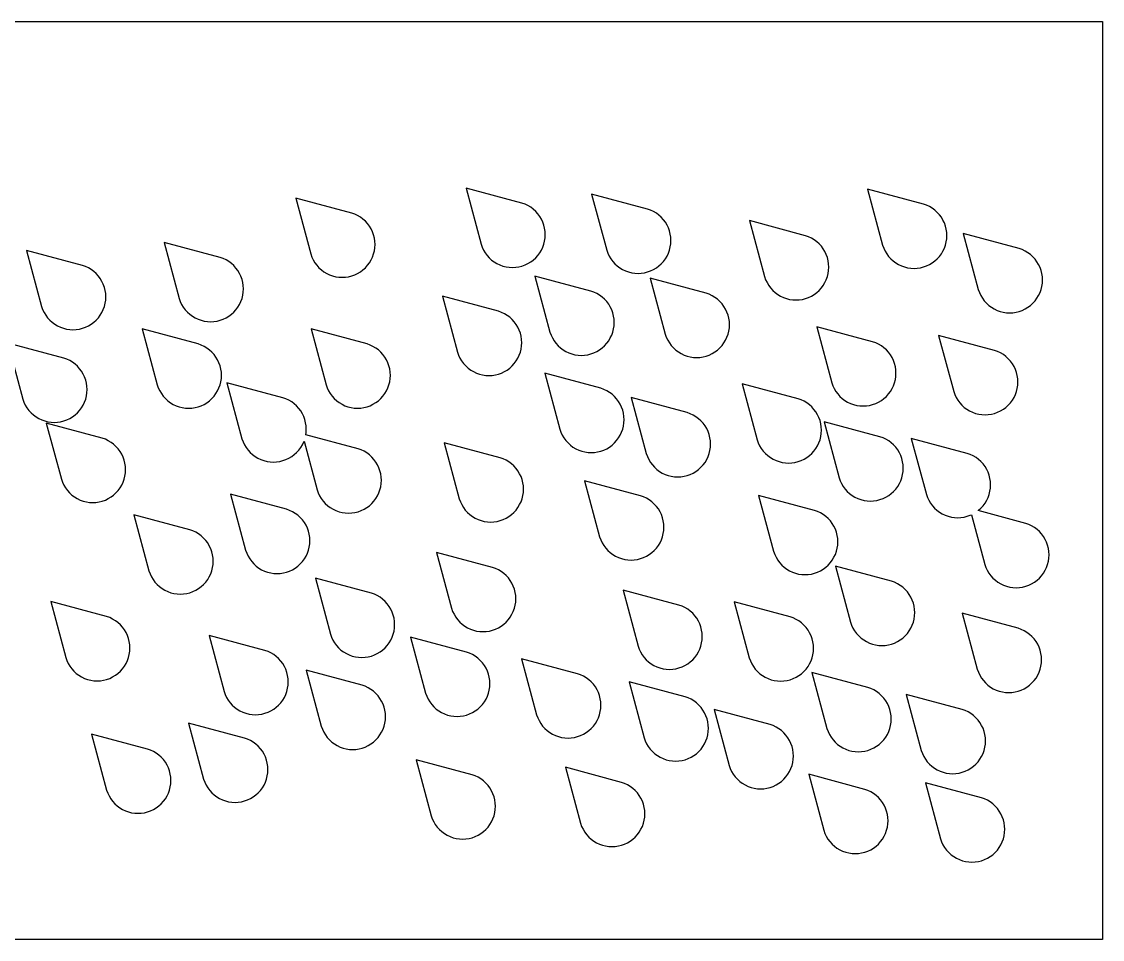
# Model space of a CAD drawing. Header units: millimetres. Extents: x 0 to 406, y 0 to 170.
# Drawn here: x 307.7 to 406.4, y 85.8 to 169.6 of the extents above; entities that cross this region are included whole.
import ezdxf

# ---------------------------------------------------------------- set-up
doc = ezdxf.new("R2010")
doc.units = ezdxf.units.MM

msp = doc.modelspace()

# ---------------------------------------------------------------- linework, layer by layer
at = {"color": 0}
for points in [[(0, 85.82), (0, 169.64), (406.4, 169.64), (406.4, 85.82), (0, 85.82)], [(352.8, 147.2), (353.091, 147.243), (353.376, 147.315), (353.654, 147.414), (353.92, 147.54), (354.172, 147.691), (354.409, 147.867), (354.627, 148.064), (354.825, 148.283), (355, 148.519), (355.151, 148.772), (355.277, 149.038), (355.376, 149.315), (355.448, 149.601), (355.491, 149.892), (355.506, 150.186), (355.491, 150.48), (355.448, 150.771), (355.376, 151.057), (355.277, 151.334), (355.151, 151.6), (355, 151.852), (354.825, 152.089), (354.627, 152.307), (354.409, 152.505), (354.172, 152.68), (353.92, 152.832), (353.654, 152.957), (353.376, 153.057), (348.263, 154.428), (349.635, 149.315), (349.734, 149.038), (349.86, 148.772), (350.011, 148.519), (350.187, 148.283), (350.384, 148.064), (350.602, 147.867), (350.839, 147.691), (351.091, 147.54), (351.358, 147.414), (351.635, 147.315), (351.92, 147.243), (352.212, 147.2), (352.506, 147.186), (352.8, 147.2)], [(389.488, 147.115), (389.779, 147.158), (390.065, 147.23), (390.342, 147.329), (390.608, 147.455), (390.86, 147.606), (391.097, 147.781), (391.315, 147.979), (391.513, 148.197), (391.688, 148.434), (391.839, 148.686), (391.965, 148.952), (392.065, 149.23), (392.136, 149.515), (392.179, 149.806), (392.194, 150.1), (392.179, 150.394), (392.136, 150.686), (392.065, 150.971), (391.965, 151.248), (391.839, 151.515), (391.688, 151.767), (391.513, 152.004), (391.315, 152.222), (391.097, 152.419), (390.86, 152.595), (390.608, 152.746), (390.342, 152.872), (390.065, 152.971), (384.951, 154.343), (386.323, 149.23), (386.422, 148.952), (386.548, 148.686), (386.699, 148.434), (386.875, 148.197), (387.072, 147.979), (387.291, 147.781), (387.527, 147.606), (387.78, 147.455), (388.046, 147.329), (388.323, 147.23), (388.608, 147.158), (388.9, 147.115), (389.194, 147.1), (389.488, 147.115)], [(337.243, 146.303), (337.534, 146.346), (337.82, 146.417), (338.097, 146.516), (338.363, 146.642), (338.616, 146.794), (338.852, 146.969), (339.07, 147.167), (339.268, 147.385), (339.443, 147.621), (339.595, 147.874), (339.721, 148.14), (339.82, 148.417), (339.891, 148.703), (339.934, 148.994), (339.949, 149.288), (339.934, 149.582), (339.891, 149.873), (339.82, 150.159), (339.721, 150.436), (339.595, 150.702), (339.443, 150.955), (339.268, 151.191), (339.07, 151.409), (338.852, 151.607), (338.616, 151.782), (338.363, 151.934), (338.097, 152.06), (337.82, 152.159), (332.706, 153.531), (334.078, 148.417), (334.177, 148.14), (334.303, 147.874), (334.454, 147.621), (334.63, 147.385), (334.828, 147.167), (335.046, 146.969), (335.282, 146.794), (335.535, 146.642), (335.801, 146.516), (336.078, 146.417), (336.364, 146.346), (336.655, 146.303), (336.949, 146.288), (337.243, 146.303)], [(364.278, 146.662), (364.57, 146.705), (364.855, 146.776), (365.132, 146.876), (365.399, 147.001), (365.651, 147.153), (365.888, 147.328), (366.106, 147.526), (366.303, 147.744), (366.479, 147.98), (366.63, 148.233), (366.756, 148.499), (366.855, 148.776), (366.927, 149.062), (366.97, 149.353), (366.984, 149.647), (366.97, 149.941), (366.927, 150.232), (366.855, 150.518), (366.756, 150.795), (366.63, 151.061), (366.479, 151.314), (366.303, 151.55), (366.106, 151.768), (365.888, 151.966), (365.651, 152.142), (365.399, 152.293), (365.132, 152.419), (364.855, 152.518), (359.742, 153.89), (361.114, 148.776), (361.213, 148.499), (361.339, 148.233), (361.49, 147.98), (361.665, 147.744), (361.863, 147.526), (362.081, 147.328), (362.318, 147.153), (362.57, 147.001), (362.836, 146.876), (363.114, 146.776), (363.399, 146.705), (363.69, 146.662), (363.984, 146.647), (364.278, 146.662)], [(378.702, 144.233), (378.993, 144.276), (379.278, 144.347), (379.556, 144.447), (379.822, 144.573), (380.074, 144.724), (380.311, 144.899), (380.529, 145.097), (380.727, 145.315), (380.902, 145.552), (381.053, 145.804), (381.179, 146.07), (381.278, 146.347), (381.35, 146.633), (381.393, 146.924), (381.408, 147.218), (381.393, 147.512), (381.35, 147.804), (381.278, 148.089), (381.179, 148.366), (381.053, 148.632), (380.902, 148.885), (380.727, 149.121), (380.529, 149.34), (380.311, 149.537), (380.074, 149.713), (379.822, 149.864), (379.556, 149.99), (379.278, 150.089), (374.165, 151.461), (375.537, 146.347), (375.636, 146.07), (375.762, 145.804), (375.913, 145.552), (376.089, 145.315), (376.286, 145.097), (376.504, 144.899), (376.741, 144.724), (376.993, 144.573), (377.26, 144.447), (377.537, 144.347), (377.822, 144.276), (378.114, 144.233), (378.408, 144.218), (378.702, 144.233)], [(398.226, 143.055), (398.517, 143.099), (398.802, 143.17), (399.08, 143.269), (399.346, 143.395), (399.598, 143.546), (399.835, 143.722), (400.053, 143.92), (400.251, 144.138), (400.426, 144.374), (400.577, 144.627), (400.703, 144.893), (400.802, 145.17), (400.874, 145.456), (400.917, 145.747), (400.932, 146.041), (400.917, 146.335), (400.874, 146.626), (400.802, 146.912), (400.703, 147.189), (400.577, 147.455), (400.426, 147.708), (400.251, 147.944), (400.053, 148.162), (399.835, 148.36), (399.598, 148.535), (399.346, 148.687), (399.08, 148.813), (398.802, 148.912), (393.689, 150.284), (395.061, 145.17), (395.16, 144.893), (395.286, 144.627), (395.437, 144.374), (395.613, 144.138), (395.81, 143.92), (396.028, 143.722), (396.265, 143.546), (396.517, 143.395), (396.784, 143.269), (397.061, 143.17), (397.346, 143.099), (397.638, 143.055), (397.932, 143.041), (398.226, 143.055)], [(325.223, 142.246), (325.515, 142.289), (325.8, 142.361), (326.077, 142.46), (326.343, 142.586), (326.596, 142.737), (326.832, 142.913), (327.051, 143.11), (327.248, 143.328), (327.424, 143.565), (327.575, 143.817), (327.701, 144.084), (327.8, 144.361), (327.872, 144.646), (327.915, 144.938), (327.929, 145.232), (327.915, 145.526), (327.872, 145.817), (327.8, 146.102), (327.701, 146.38), (327.575, 146.646), (327.424, 146.898), (327.248, 147.135), (327.051, 147.353), (326.832, 147.551), (326.596, 147.726), (326.343, 147.877), (326.077, 148.003), (325.8, 148.102), (320.687, 149.474), (322.058, 144.361), (322.158, 144.084), (322.283, 143.817), (322.435, 143.565), (322.61, 143.328), (322.808, 143.11), (323.026, 142.913), (323.263, 142.737), (323.515, 142.586), (323.781, 142.46), (324.058, 142.361), (324.344, 142.289), (324.635, 142.246), (324.929, 142.232), (325.223, 142.246)], [(312.944, 141.558), (313.229, 141.63), (313.506, 141.729), (313.772, 141.855), (314.025, 142.006), (314.261, 142.182), (314.48, 142.379), (314.677, 142.597), (314.853, 142.834), (315.004, 143.086), (315.13, 143.353), (315.229, 143.63), (315.301, 143.915), (315.344, 144.207), (315.358, 144.501), (315.344, 144.795), (315.301, 145.086), (315.229, 145.372), (315.13, 145.649), (315.004, 145.915), (314.853, 146.167), (314.677, 146.404), (314.48, 146.622), (314.261, 146.82), (314.025, 146.995), (313.772, 147.146), (313.506, 147.272), (313.229, 147.371), (308.116, 148.743), (309.487, 143.63), (309.587, 143.353), (309.713, 143.086), (309.864, 142.834), (310.039, 142.597), (310.237, 142.379), (310.455, 142.182), (310.692, 142.006), (310.944, 141.855), (311.21, 141.729), (311.487, 141.63), (311.773, 141.558), (312.064, 141.515), (312.358, 141.501), (312.652, 141.515), (312.944, 141.558)], [(359.387, 139.219), (359.672, 139.291), (359.95, 139.39), (360.216, 139.516), (360.468, 139.667), (360.705, 139.842), (360.923, 140.04), (361.121, 140.258), (361.296, 140.495), (361.447, 140.747), (361.573, 141.013), (361.672, 141.291), (361.744, 141.576), (361.787, 141.867), (361.802, 142.161), (361.787, 142.455), (361.744, 142.747), (361.672, 143.032), (361.573, 143.309), (361.447, 143.576), (361.296, 143.828), (361.121, 144.065), (360.923, 144.283), (360.705, 144.48), (360.468, 144.656), (360.216, 144.807), (359.95, 144.933), (359.672, 145.032), (354.559, 146.404), (355.931, 141.291), (356.03, 141.013), (356.156, 140.747), (356.307, 140.495), (356.482, 140.258), (356.68, 140.04), (356.898, 139.842), (357.135, 139.667), (357.387, 139.516), (357.653, 139.39), (357.931, 139.291), (358.216, 139.219), (358.507, 139.176), (358.802, 139.161), (359.096, 139.176), (359.387, 139.219)], [(369.629, 138.976), (369.92, 139.019), (370.206, 139.091), (370.483, 139.19), (370.749, 139.316), (371.001, 139.467), (371.238, 139.643), (371.456, 139.84), (371.654, 140.058), (371.829, 140.295), (371.98, 140.547), (372.106, 140.813), (372.206, 141.091), (372.277, 141.376), (372.32, 141.667), (372.335, 141.962), (372.32, 142.256), (372.277, 142.547), (372.206, 142.832), (372.106, 143.11), (371.98, 143.376), (371.829, 143.628), (371.654, 143.865), (371.456, 144.083), (371.238, 144.281), (371.001, 144.456), (370.749, 144.607), (370.483, 144.733), (370.206, 144.832), (365.092, 146.204), (366.464, 141.091), (366.563, 140.813), (366.689, 140.547), (366.84, 140.295), (367.016, 140.058), (367.213, 139.84), (367.432, 139.643), (367.668, 139.467), (367.921, 139.316), (368.187, 139.19), (368.464, 139.091), (368.749, 139.019), (369.041, 138.976), (369.335, 138.962), (369.629, 138.976)], [(350.65, 137.33), (350.942, 137.374), (351.227, 137.445), (351.504, 137.544), (351.771, 137.67), (352.023, 137.822), (352.26, 137.997), (352.478, 138.195), (352.675, 138.413), (352.851, 138.649), (353.002, 138.902), (353.128, 139.168), (353.227, 139.445), (353.299, 139.731), (353.342, 140.022), (353.356, 140.316), (353.342, 140.61), (353.299, 140.901), (353.227, 141.187), (353.128, 141.464), (353.002, 141.73), (352.851, 141.983), (352.675, 142.219), (352.478, 142.437), (352.26, 142.635), (352.023, 142.81), (351.771, 142.962), (351.504, 143.088), (351.227, 143.187), (346.114, 144.559), (347.486, 139.445), (347.585, 139.168), (347.711, 138.902), (347.862, 138.649), (348.037, 138.413), (348.235, 138.195), (348.453, 137.997), (348.69, 137.822), (348.942, 137.67), (349.208, 137.544), (349.486, 137.445), (349.771, 137.374), (350.062, 137.33), (350.356, 137.316), (350.65, 137.33)], [(323.219, 134.342), (323.51, 134.385), (323.796, 134.456), (324.073, 134.556), (324.339, 134.681), (324.592, 134.833), (324.828, 135.008), (325.046, 135.206), (325.244, 135.424), (325.42, 135.661), (325.571, 135.913), (325.697, 136.179), (325.796, 136.456), (325.868, 136.742), (325.911, 137.033), (325.925, 137.327), (325.911, 137.621), (325.868, 137.913), (325.796, 138.198), (325.697, 138.475), (325.571, 138.741), (325.42, 138.994), (325.244, 139.23), (325.046, 139.449), (324.828, 139.646), (324.592, 139.822), (324.339, 139.973), (324.073, 140.099), (323.796, 140.198), (318.683, 141.57), (320.054, 136.456), (320.154, 136.179), (320.279, 135.913), (320.431, 135.661), (320.606, 135.424), (320.804, 135.206), (321.022, 135.008), (321.258, 134.833), (321.511, 134.681), (321.777, 134.556), (322.054, 134.456), (322.34, 134.385), (322.631, 134.342), (322.925, 134.327), (323.219, 134.342)], [(338.645, 134.348), (338.936, 134.391), (339.222, 134.462), (339.499, 134.562), (339.765, 134.687), (340.018, 134.839), (340.254, 135.014), (340.472, 135.212), (340.67, 135.43), (340.846, 135.666), (340.997, 135.919), (341.123, 136.185), (341.222, 136.462), (341.293, 136.748), (341.337, 137.039), (341.351, 137.333), (341.337, 137.627), (341.293, 137.918), (341.222, 138.204), (341.123, 138.481), (340.997, 138.747), (340.846, 139), (340.67, 139.236), (340.472, 139.454), (340.254, 139.652), (340.018, 139.828), (339.765, 139.979), (339.499, 140.105), (339.222, 140.204), (334.108, 141.576), (335.48, 136.462), (335.579, 136.185), (335.705, 135.919), (335.857, 135.666), (336.032, 135.43), (336.23, 135.212), (336.448, 135.014), (336.684, 134.839), (336.937, 134.687), (337.203, 134.562), (337.48, 134.462), (337.766, 134.391), (338.057, 134.348), (338.351, 134.333), (338.645, 134.348)], [(384.836, 134.549), (385.128, 134.593), (385.413, 134.664), (385.69, 134.763), (385.956, 134.889), (386.209, 135.04), (386.445, 135.216), (386.664, 135.414), (386.861, 135.632), (387.037, 135.868), (387.188, 136.121), (387.314, 136.387), (387.413, 136.664), (387.485, 136.95), (387.528, 137.241), (387.542, 137.535), (387.528, 137.829), (387.485, 138.12), (387.413, 138.406), (387.314, 138.683), (387.188, 138.949), (387.037, 139.202), (386.861, 139.438), (386.664, 139.656), (386.445, 139.854), (386.209, 140.029), (385.956, 140.181), (385.69, 140.307), (385.413, 140.406), (380.3, 141.778), (381.671, 136.664), (381.771, 136.387), (381.896, 136.121), (382.048, 135.868), (382.223, 135.632), (382.421, 135.414), (382.639, 135.216), (382.876, 135.04), (383.128, 134.889), (383.394, 134.763), (383.671, 134.664), (383.957, 134.593), (384.248, 134.549), (384.542, 134.535), (384.836, 134.549)], [(311.232, 133.094), (311.517, 133.166), (311.795, 133.265), (312.061, 133.391), (312.313, 133.542), (312.55, 133.717), (312.768, 133.915), (312.966, 134.133), (313.141, 134.37), (313.292, 134.622), (313.418, 134.888), (313.517, 135.166), (313.589, 135.451), (313.632, 135.742), (313.646, 136.036), (313.632, 136.331), (313.589, 136.622), (313.517, 136.907), (313.418, 137.185), (313.292, 137.451), (313.141, 137.703), (312.966, 137.94), (312.768, 138.158), (312.55, 138.356), (312.313, 138.531), (312.061, 138.682), (311.795, 138.808), (311.517, 138.907), (306.404, 140.279), (307.776, 135.166), (307.875, 134.888), (308.001, 134.622), (308.152, 134.37), (308.327, 134.133), (308.525, 133.915), (308.743, 133.717), (308.98, 133.542), (309.232, 133.391), (309.498, 133.265), (309.776, 133.166), (310.061, 133.094), (310.352, 133.051), (310.646, 133.036), (310.941, 133.051), (311.232, 133.094)], [(395.979, 133.746), (396.27, 133.789), (396.556, 133.86), (396.833, 133.96), (397.099, 134.086), (397.352, 134.237), (397.588, 134.412), (397.806, 134.61), (398.004, 134.828), (398.179, 135.065), (398.331, 135.317), (398.457, 135.583), (398.556, 135.86), (398.627, 136.146), (398.671, 136.437), (398.685, 136.731), (398.671, 137.025), (398.627, 137.317), (398.556, 137.602), (398.457, 137.879), (398.331, 138.145), (398.179, 138.398), (398.004, 138.634), (397.806, 138.853), (397.588, 139.05), (397.352, 139.226), (397.099, 139.377), (396.833, 139.503), (396.556, 139.602), (391.442, 140.974), (392.814, 135.86), (392.913, 135.583), (393.039, 135.317), (393.191, 135.065), (393.366, 134.828), (393.564, 134.61), (393.782, 134.412), (394.018, 134.237), (394.271, 134.086), (394.537, 133.96), (394.814, 133.86), (395.1, 133.789), (395.391, 133.746), (395.685, 133.731), (395.979, 133.746)], [(359.998, 130.296), (360.289, 130.339), (360.575, 130.411), (360.852, 130.51), (361.118, 130.636), (361.371, 130.787), (361.607, 130.963), (361.825, 131.16), (362.023, 131.379), (362.199, 131.615), (362.35, 131.868), (362.476, 132.134), (362.575, 132.411), (362.647, 132.697), (362.69, 132.988), (362.704, 133.282), (362.69, 133.576), (362.647, 133.867), (362.575, 134.153), (362.476, 134.43), (362.35, 134.696), (362.199, 134.949), (362.023, 135.185), (361.825, 135.403), (361.607, 135.601), (361.371, 135.776), (361.118, 135.928), (360.852, 136.053), (360.575, 136.153), (355.462, 137.524), (356.833, 132.411), (356.933, 132.134), (357.058, 131.868), (357.21, 131.615), (357.385, 131.379), (357.583, 131.16), (357.801, 130.963), (358.037, 130.787), (358.29, 130.636), (358.556, 130.51), (358.833, 130.411), (359.119, 130.339), (359.41, 130.296), (359.704, 130.282), (359.998, 130.296)], [(337.826, 124.763), (338.117, 124.806), (338.402, 124.877), (338.68, 124.976), (338.946, 125.102), (339.198, 125.254), (339.435, 125.429), (339.653, 125.627), (339.851, 125.845), (340.026, 126.081), (340.177, 126.334), (340.303, 126.6), (340.402, 126.877), (340.474, 127.163), (340.517, 127.454), (340.532, 127.748), (340.517, 128.042), (340.474, 128.333), (340.402, 128.619), (340.303, 128.896), (340.177, 129.162), (340.026, 129.415), (339.851, 129.651), (339.653, 129.869), (339.435, 130.067), (339.198, 130.242), (338.946, 130.394), (338.68, 130.52), (338.402, 130.619), (333.622, 131.901), (333.655, 132.121), (333.669, 132.415), (333.655, 132.709), (333.612, 133), (333.54, 133.286), (333.441, 133.563), (333.315, 133.829), (333.164, 134.081), (332.988, 134.318), (332.79, 134.536), (332.572, 134.734), (332.336, 134.909), (332.083, 135.061), (331.817, 135.186), (331.54, 135.286), (326.427, 136.657), (327.798, 131.544), (327.898, 131.267), (328.023, 131.001), (328.175, 130.748), (328.35, 130.512), (328.548, 130.293), (328.766, 130.096), (329.002, 129.92), (329.255, 129.769), (329.521, 129.643), (329.798, 129.544), (330.084, 129.472), (330.375, 129.429), (330.669, 129.415), (330.963, 129.429), (331.254, 129.472), (331.54, 129.544), (331.817, 129.643), (332.083, 129.769), (332.336, 129.92), (332.572, 130.096), (332.79, 130.293), (332.988, 130.512), (333.164, 130.748), (333.315, 131.001), (333.441, 131.267), (333.465, 131.334), (334.661, 126.877), (334.76, 126.6), (334.886, 126.334), (335.037, 126.081), (335.213, 125.845), (335.41, 125.627), (335.628, 125.429), (335.865, 125.254), (336.117, 125.102), (336.384, 124.976), (336.661, 124.877), (336.946, 124.806), (337.238, 124.763), (337.532, 124.748), (337.826, 124.763)], [(378.027, 129.339), (378.318, 129.382), (378.604, 129.454), (378.881, 129.553), (379.147, 129.679), (379.4, 129.83), (379.636, 130.006), (379.854, 130.203), (380.052, 130.422), (380.227, 130.658), (380.379, 130.911), (380.505, 131.177), (380.604, 131.454), (380.675, 131.74), (380.719, 132.031), (380.733, 132.325), (380.719, 132.619), (380.675, 132.91), (380.604, 133.196), (380.505, 133.473), (380.379, 133.739), (380.227, 133.992), (380.052, 134.228), (379.854, 134.446), (379.636, 134.644), (379.4, 134.819), (379.147, 134.971), (378.881, 135.096), (378.604, 135.196), (373.49, 136.567), (374.862, 131.454), (374.961, 131.177), (375.087, 130.911), (375.239, 130.658), (375.414, 130.422), (375.612, 130.203), (375.83, 130.006), (376.066, 129.83), (376.319, 129.679), (376.585, 129.553), (376.862, 129.454), (377.148, 129.382), (377.439, 129.339), (377.733, 129.325), (378.027, 129.339)], [(367.898, 128.069), (368.189, 128.113), (368.474, 128.184), (368.752, 128.283), (369.018, 128.409), (369.27, 128.561), (369.507, 128.736), (369.725, 128.934), (369.923, 129.152), (370.098, 129.388), (370.249, 129.641), (370.375, 129.907), (370.474, 130.184), (370.546, 130.47), (370.589, 130.761), (370.604, 131.055), (370.589, 131.349), (370.546, 131.64), (370.474, 131.926), (370.375, 132.203), (370.249, 132.469), (370.098, 132.722), (369.923, 132.958), (369.725, 133.176), (369.507, 133.374), (369.27, 133.549), (369.018, 133.701), (368.752, 133.827), (368.474, 133.926), (363.361, 135.298), (364.733, 130.184), (364.832, 129.907), (364.958, 129.641), (365.109, 129.388), (365.285, 129.152), (365.482, 128.934), (365.7, 128.736), (365.937, 128.561), (366.189, 128.409), (366.456, 128.283), (366.733, 128.184), (367.018, 128.113), (367.31, 128.069), (367.604, 128.055), (367.898, 128.069)], [(314.459, 125.735), (314.75, 125.778), (315.036, 125.85), (315.313, 125.949), (315.579, 126.075), (315.832, 126.226), (316.068, 126.401), (316.286, 126.599), (316.484, 126.817), (316.659, 127.054), (316.811, 127.306), (316.937, 127.572), (317.036, 127.85), (317.107, 128.135), (317.151, 128.426), (317.165, 128.721), (317.151, 129.015), (317.107, 129.306), (317.036, 129.591), (316.937, 129.869), (316.811, 130.135), (316.659, 130.387), (316.484, 130.624), (316.286, 130.842), (316.068, 131.04), (315.832, 131.215), (315.579, 131.366), (315.313, 131.492), (315.036, 131.591), (309.922, 132.963), (311.294, 127.85), (311.393, 127.572), (311.519, 127.306), (311.671, 127.054), (311.846, 126.817), (312.044, 126.599), (312.262, 126.401), (312.498, 126.226), (312.751, 126.075), (313.017, 125.949), (313.294, 125.85), (313.58, 125.778), (313.871, 125.735), (314.165, 125.721), (314.459, 125.735)], [(385.504, 125.871), (385.796, 125.914), (386.081, 125.986), (386.358, 126.085), (386.624, 126.211), (386.877, 126.362), (387.113, 126.537), (387.332, 126.735), (387.529, 126.953), (387.705, 127.19), (387.856, 127.442), (387.982, 127.708), (388.081, 127.986), (388.153, 128.271), (388.196, 128.562), (388.21, 128.856), (388.196, 129.151), (388.153, 129.442), (388.081, 129.727), (387.982, 130.005), (387.856, 130.271), (387.705, 130.523), (387.529, 130.76), (387.332, 130.978), (387.113, 131.176), (386.877, 131.351), (386.624, 131.502), (386.358, 131.628), (386.081, 131.727), (380.968, 133.099), (382.339, 127.986), (382.439, 127.708), (382.564, 127.442), (382.716, 127.19), (382.891, 126.953), (383.089, 126.735), (383.307, 126.537), (383.544, 126.362), (383.796, 126.211), (384.062, 126.085), (384.339, 125.986), (384.625, 125.914), (384.916, 125.871), (385.21, 125.856), (385.504, 125.871)], [(399.11, 117.998), (399.395, 118.07), (399.673, 118.169), (399.939, 118.295), (400.191, 118.446), (400.428, 118.622), (400.646, 118.819), (400.844, 119.038), (401.019, 119.274), (401.17, 119.527), (401.296, 119.793), (401.395, 120.07), (401.467, 120.356), (401.51, 120.647), (401.525, 120.941), (401.51, 121.235), (401.467, 121.526), (401.395, 121.812), (401.296, 122.089), (401.17, 122.355), (401.019, 122.608), (400.844, 122.844), (400.646, 123.062), (400.428, 123.26), (400.191, 123.435), (399.939, 123.587), (399.673, 123.712), (399.395, 123.812), (395.043, 124.979), (395.091, 125.015), (395.31, 125.212), (395.507, 125.431), (395.683, 125.667), (395.834, 125.92), (395.96, 126.186), (396.059, 126.463), (396.131, 126.748), (396.174, 127.04), (396.188, 127.334), (396.174, 127.628), (396.131, 127.919), (396.059, 128.205), (395.96, 128.482), (395.834, 128.748), (395.683, 129), (395.507, 129.237), (395.31, 129.455), (395.091, 129.653), (394.855, 129.828), (394.602, 129.979), (394.336, 130.105), (394.059, 130.205), (388.946, 131.576), (390.317, 126.463), (390.417, 126.186), (390.542, 125.92), (390.694, 125.667), (390.869, 125.431), (391.067, 125.212), (391.285, 125.015), (391.521, 124.839), (391.774, 124.688), (392.04, 124.562), (392.317, 124.463), (392.603, 124.391), (392.894, 124.348), (393.188, 124.334), (393.482, 124.348), (393.773, 124.391), (394.059, 124.463), (394.336, 124.562), (394.436, 124.609), (395.654, 120.07), (395.753, 119.793), (395.879, 119.527), (396.03, 119.274), (396.205, 119.038), (396.403, 118.819), (396.621, 118.622), (396.858, 118.446), (397.11, 118.295), (397.376, 118.169), (397.654, 118.07), (397.939, 117.998), (398.23, 117.955), (398.525, 117.941), (398.819, 117.955), (399.11, 117.998)], [(350.81, 123.952), (351.101, 123.995), (351.387, 124.067), (351.664, 124.166), (351.93, 124.292), (352.183, 124.443), (352.419, 124.619), (352.637, 124.816), (352.835, 125.034), (353.011, 125.271), (353.162, 125.523), (353.288, 125.79), (353.387, 126.067), (353.458, 126.352), (353.502, 126.644), (353.516, 126.938), (353.502, 127.232), (353.458, 127.523), (353.387, 127.809), (353.288, 128.086), (353.162, 128.352), (353.011, 128.604), (352.835, 128.841), (352.637, 129.059), (352.419, 129.257), (352.183, 129.432), (351.93, 129.583), (351.664, 129.709), (351.387, 129.808), (346.273, 131.18), (347.645, 126.067), (347.745, 125.79), (347.87, 125.523), (348.022, 125.271), (348.197, 125.034), (348.395, 124.816), (348.613, 124.619), (348.849, 124.443), (349.102, 124.292), (349.368, 124.166), (349.645, 124.067), (349.931, 123.995), (350.222, 123.952), (350.516, 123.938), (350.81, 123.952)], [(363.929, 120.519), (364.214, 120.591), (364.492, 120.69), (364.758, 120.816), (365.01, 120.967), (365.247, 121.143), (365.465, 121.34), (365.663, 121.559), (365.838, 121.795), (365.989, 122.048), (366.115, 122.314), (366.214, 122.591), (366.286, 122.876), (366.329, 123.168), (366.343, 123.462), (366.329, 123.756), (366.286, 124.047), (366.214, 124.333), (366.115, 124.61), (365.989, 124.876), (365.838, 125.128), (365.663, 125.365), (365.465, 125.583), (365.247, 125.781), (365.01, 125.956), (364.758, 126.107), (364.492, 126.233), (364.214, 126.333), (359.101, 127.704), (360.473, 122.591), (360.572, 122.314), (360.698, 122.048), (360.849, 121.795), (361.024, 121.559), (361.222, 121.34), (361.44, 121.143), (361.677, 120.967), (361.929, 120.816), (362.195, 120.69), (362.473, 120.591), (362.758, 120.519), (363.049, 120.476), (363.343, 120.462), (363.638, 120.476), (363.929, 120.519)], [(331.297, 119.245), (331.589, 119.288), (331.874, 119.36), (332.151, 119.459), (332.418, 119.585), (332.67, 119.736), (332.907, 119.912), (333.125, 120.11), (333.322, 120.328), (333.498, 120.564), (333.649, 120.817), (333.775, 121.083), (333.874, 121.36), (333.946, 121.646), (333.989, 121.937), (334.003, 122.231), (333.989, 122.525), (333.946, 122.816), (333.874, 123.102), (333.775, 123.379), (333.649, 123.645), (333.498, 123.898), (333.322, 124.134), (333.125, 124.352), (332.907, 124.55), (332.67, 124.725), (332.418, 124.877), (332.151, 125.002), (331.874, 125.102), (326.761, 126.473), (328.133, 121.36), (328.232, 121.083), (328.358, 120.817), (328.509, 120.564), (328.684, 120.328), (328.882, 120.11), (329.1, 119.912), (329.337, 119.736), (329.589, 119.585), (329.855, 119.459), (330.132, 119.36), (330.418, 119.288), (330.709, 119.245), (331.003, 119.231), (331.297, 119.245)], [(379.528, 119.147), (379.819, 119.19), (380.105, 119.261), (380.382, 119.361), (380.648, 119.486), (380.901, 119.638), (381.137, 119.813), (381.355, 120.011), (381.553, 120.229), (381.728, 120.465), (381.88, 120.718), (382.006, 120.984), (382.105, 121.261), (382.176, 121.547), (382.219, 121.838), (382.234, 122.132), (382.219, 122.426), (382.176, 122.717), (382.105, 123.003), (382.006, 123.28), (381.88, 123.546), (381.728, 123.799), (381.553, 124.035), (381.355, 124.254), (381.137, 124.451), (380.901, 124.627), (380.648, 124.778), (380.382, 124.904), (380.105, 125.003), (374.991, 126.375), (376.363, 121.261), (376.462, 120.984), (376.588, 120.718), (376.739, 120.465), (376.915, 120.229), (377.113, 120.011), (377.331, 119.813), (377.567, 119.638), (377.82, 119.486), (378.086, 119.361), (378.363, 119.261), (378.649, 119.19), (378.94, 119.147), (379.234, 119.132), (379.528, 119.147)], [(322.462, 117.37), (322.753, 117.413), (323.038, 117.484), (323.316, 117.584), (323.582, 117.71), (323.834, 117.861), (324.071, 118.036), (324.289, 118.234), (324.487, 118.452), (324.662, 118.689), (324.813, 118.941), (324.939, 119.207), (325.038, 119.484), (325.11, 119.77), (325.153, 120.061), (325.168, 120.355), (325.153, 120.649), (325.11, 120.941), (325.038, 121.226), (324.939, 121.503), (324.813, 121.769), (324.662, 122.022), (324.487, 122.258), (324.289, 122.477), (324.071, 122.674), (323.834, 122.85), (323.582, 123.001), (323.316, 123.127), (323.038, 123.226), (317.925, 124.598), (319.297, 119.484), (319.396, 119.207), (319.522, 118.941), (319.673, 118.689), (319.849, 118.452), (320.046, 118.234), (320.264, 118.036), (320.501, 117.861), (320.753, 117.71), (321.02, 117.584), (321.297, 117.484), (321.582, 117.413), (321.874, 117.37), (322.168, 117.355), (322.462, 117.37)], [(350.109, 113.941), (350.4, 113.984), (350.686, 114.056), (350.963, 114.155), (351.229, 114.281), (351.481, 114.432), (351.718, 114.608), (351.936, 114.805), (352.134, 115.023), (352.309, 115.26), (352.46, 115.512), (352.586, 115.779), (352.686, 116.056), (352.757, 116.341), (352.8, 116.633), (352.815, 116.927), (352.8, 117.221), (352.757, 117.512), (352.686, 117.797), (352.586, 118.075), (352.46, 118.341), (352.309, 118.593), (352.134, 118.83), (351.936, 119.048), (351.718, 119.246), (351.481, 119.421), (351.229, 119.572), (350.963, 119.698), (350.686, 119.797), (345.572, 121.169), (346.944, 116.056), (347.043, 115.779), (347.169, 115.512), (347.32, 115.26), (347.496, 115.023), (347.693, 114.805), (347.912, 114.608), (348.148, 114.432), (348.401, 114.281), (348.667, 114.155), (348.944, 114.056), (349.229, 113.984), (349.521, 113.941), (349.815, 113.927), (350.109, 113.941)], [(386.556, 112.674), (386.847, 112.718), (387.133, 112.789), (387.41, 112.888), (387.676, 113.014), (387.929, 113.165), (388.165, 113.341), (388.383, 113.539), (388.581, 113.757), (388.757, 113.993), (388.908, 114.246), (389.034, 114.512), (389.133, 114.789), (389.205, 115.075), (389.248, 115.366), (389.262, 115.66), (389.248, 115.954), (389.205, 116.245), (389.133, 116.531), (389.034, 116.808), (388.908, 117.074), (388.757, 117.327), (388.581, 117.563), (388.383, 117.781), (388.165, 117.979), (387.929, 118.154), (387.676, 118.306), (387.41, 118.432), (387.133, 118.531), (382.02, 119.903), (383.391, 114.789), (383.491, 114.512), (383.616, 114.246), (383.768, 113.993), (383.943, 113.757), (384.141, 113.539), (384.359, 113.341), (384.595, 113.165), (384.848, 113.014), (385.114, 112.888), (385.391, 112.789), (385.677, 112.718), (385.968, 112.674), (386.262, 112.66), (386.556, 112.674)], [(339.33, 111.626), (339.615, 111.698), (339.893, 111.797), (340.159, 111.923), (340.411, 112.074), (340.648, 112.249), (340.866, 112.447), (341.064, 112.665), (341.239, 112.902), (341.39, 113.154), (341.516, 113.42), (341.615, 113.698), (341.687, 113.983), (341.73, 114.274), (341.745, 114.568), (341.73, 114.863), (341.687, 115.154), (341.615, 115.439), (341.516, 115.717), (341.39, 115.983), (341.239, 116.235), (341.064, 116.472), (340.866, 116.69), (340.648, 116.887), (340.411, 117.063), (340.159, 117.214), (339.893, 117.34), (339.615, 117.439), (334.502, 118.811), (335.874, 113.698), (335.973, 113.42), (336.099, 113.154), (336.25, 112.902), (336.426, 112.665), (336.623, 112.447), (336.841, 112.249), (337.078, 112.074), (337.33, 111.923), (337.597, 111.797), (337.874, 111.698), (338.159, 111.626), (338.451, 111.583), (338.745, 111.568), (339.039, 111.583), (339.33, 111.626)], [(367.143, 110.496), (367.434, 110.539), (367.72, 110.61), (367.997, 110.71), (368.263, 110.835), (368.516, 110.987), (368.752, 111.162), (368.97, 111.36), (369.168, 111.578), (369.344, 111.814), (369.495, 112.067), (369.621, 112.333), (369.72, 112.61), (369.791, 112.896), (369.835, 113.187), (369.849, 113.481), (369.835, 113.775), (369.791, 114.066), (369.72, 114.352), (369.621, 114.629), (369.495, 114.895), (369.344, 115.148), (369.168, 115.384), (368.97, 115.602), (368.752, 115.8), (368.516, 115.976), (368.263, 116.127), (367.997, 116.253), (367.72, 116.352), (362.606, 117.724), (363.978, 112.61), (364.077, 112.333), (364.203, 112.067), (364.355, 111.814), (364.53, 111.578), (364.728, 111.36), (364.946, 111.162), (365.182, 110.987), (365.435, 110.835), (365.701, 110.71), (365.978, 110.61), (366.264, 110.539), (366.555, 110.496), (366.849, 110.481), (367.143, 110.496)], [(314.857, 109.447), (315.148, 109.49), (315.433, 109.562), (315.711, 109.661), (315.977, 109.787), (316.229, 109.938), (316.466, 110.113), (316.684, 110.311), (316.882, 110.529), (317.057, 110.766), (317.208, 111.018), (317.334, 111.284), (317.433, 111.562), (317.505, 111.847), (317.548, 112.138), (317.563, 112.432), (317.548, 112.726), (317.505, 113.018), (317.433, 113.303), (317.334, 113.58), (317.208, 113.847), (317.057, 114.099), (316.882, 114.336), (316.684, 114.554), (316.466, 114.751), (316.229, 114.927), (315.977, 115.078), (315.711, 115.204), (315.433, 115.303), (310.32, 116.675), (311.692, 111.562), (311.791, 111.284), (311.917, 111.018), (312.068, 110.766), (312.244, 110.529), (312.441, 110.311), (312.659, 110.113), (312.896, 109.938), (313.148, 109.787), (313.415, 109.661), (313.692, 109.562), (313.977, 109.49), (314.269, 109.447), (314.563, 109.432), (314.857, 109.447)], [(377.306, 109.419), (377.598, 109.462), (377.883, 109.534), (378.16, 109.633), (378.427, 109.759), (378.679, 109.91), (378.916, 110.086), (379.134, 110.283), (379.331, 110.501), (379.507, 110.738), (379.658, 110.99), (379.784, 111.257), (379.883, 111.534), (379.955, 111.819), (379.998, 112.111), (380.012, 112.405), (379.998, 112.699), (379.955, 112.99), (379.883, 113.275), (379.784, 113.553), (379.658, 113.819), (379.507, 114.071), (379.331, 114.308), (379.134, 114.526), (378.916, 114.724), (378.679, 114.899), (378.427, 115.05), (378.16, 115.176), (377.883, 115.275), (372.77, 116.647), (374.142, 111.534), (374.241, 111.257), (374.367, 110.99), (374.518, 110.738), (374.693, 110.501), (374.891, 110.283), (375.109, 110.086), (375.346, 109.91), (375.598, 109.759), (375.864, 109.633), (376.142, 109.534), (376.427, 109.462), (376.718, 109.419), (377.012, 109.405), (377.306, 109.419)], [(398.139, 108.373), (398.431, 108.416), (398.716, 108.488), (398.993, 108.587), (399.26, 108.713), (399.512, 108.864), (399.749, 109.04), (399.967, 109.237), (400.164, 109.456), (400.34, 109.692), (400.491, 109.945), (400.617, 110.211), (400.716, 110.488), (400.788, 110.774), (400.831, 111.065), (400.845, 111.359), (400.831, 111.653), (400.788, 111.944), (400.716, 112.23), (400.617, 112.507), (400.491, 112.773), (400.34, 113.025), (400.164, 113.262), (399.967, 113.48), (399.749, 113.678), (399.512, 113.853), (399.26, 114.005), (398.993, 114.13), (398.716, 114.23), (393.603, 115.601), (394.975, 110.488), (395.074, 110.211), (395.2, 109.945), (395.351, 109.692), (395.526, 109.456), (395.724, 109.237), (395.942, 109.04), (396.179, 108.864), (396.431, 108.713), (396.697, 108.587), (396.975, 108.488), (397.26, 108.416), (397.551, 108.373), (397.845, 108.359), (398.139, 108.373)], [(329.32, 106.351), (329.612, 106.395), (329.897, 106.466), (330.174, 106.565), (330.441, 106.691), (330.693, 106.843), (330.93, 107.018), (331.148, 107.216), (331.345, 107.434), (331.521, 107.67), (331.672, 107.923), (331.798, 108.189), (331.897, 108.466), (331.969, 108.752), (332.012, 109.043), (332.026, 109.337), (332.012, 109.631), (331.969, 109.922), (331.897, 110.208), (331.798, 110.485), (331.672, 110.751), (331.521, 111.004), (331.345, 111.24), (331.148, 111.458), (330.93, 111.656), (330.693, 111.831), (330.441, 111.983), (330.174, 112.109), (329.897, 112.208), (324.784, 113.58), (326.156, 108.466), (326.255, 108.189), (326.381, 107.923), (326.532, 107.67), (326.707, 107.434), (326.905, 107.216), (327.123, 107.018), (327.36, 106.843), (327.612, 106.691), (327.878, 106.565), (328.156, 106.466), (328.441, 106.395), (328.732, 106.351), (329.026, 106.337), (329.32, 106.351)], [(347.741, 106.193), (348.033, 106.237), (348.318, 106.308), (348.595, 106.407), (348.862, 106.533), (349.114, 106.685), (349.351, 106.86), (349.569, 107.058), (349.766, 107.276), (349.942, 107.512), (350.093, 107.765), (350.219, 108.031), (350.318, 108.308), (350.39, 108.594), (350.433, 108.885), (350.447, 109.179), (350.433, 109.473), (350.39, 109.764), (350.318, 110.05), (350.219, 110.327), (350.093, 110.593), (349.942, 110.846), (349.766, 111.082), (349.569, 111.3), (349.351, 111.498), (349.114, 111.673), (348.862, 111.825), (348.595, 111.951), (348.318, 112.05), (343.205, 113.422), (344.577, 108.308), (344.676, 108.031), (344.802, 107.765), (344.953, 107.512), (345.128, 107.276), (345.326, 107.058), (345.544, 106.86), (345.781, 106.685), (346.033, 106.533), (346.299, 106.407), (346.576, 106.308), (346.862, 106.237), (347.153, 106.193), (347.447, 106.179), (347.741, 106.193)], [(357.878, 104.225), (358.169, 104.269), (358.455, 104.34), (358.732, 104.439), (358.998, 104.565), (359.251, 104.717), (359.487, 104.892), (359.705, 105.09), (359.903, 105.308), (360.078, 105.544), (360.23, 105.797), (360.356, 106.063), (360.455, 106.34), (360.526, 106.626), (360.569, 106.917), (360.584, 107.211), (360.569, 107.505), (360.526, 107.796), (360.455, 108.082), (360.356, 108.359), (360.23, 108.625), (360.078, 108.878), (359.903, 109.114), (359.705, 109.332), (359.487, 109.53), (359.251, 109.705), (358.998, 109.857), (358.732, 109.983), (358.455, 110.082), (353.341, 111.454), (354.713, 106.34), (354.812, 106.063), (354.938, 105.797), (355.09, 105.544), (355.265, 105.308), (355.463, 105.09), (355.681, 104.892), (355.917, 104.717), (356.17, 104.565), (356.436, 104.439), (356.713, 104.34), (356.999, 104.269), (357.29, 104.225), (357.584, 104.211), (357.878, 104.225)], [(338.494, 103.219), (338.78, 103.29), (339.057, 103.389), (339.323, 103.515), (339.576, 103.667), (339.812, 103.842), (340.031, 104.04), (340.228, 104.258), (340.404, 104.494), (340.555, 104.747), (340.681, 105.013), (340.78, 105.29), (340.852, 105.576), (340.895, 105.867), (340.909, 106.161), (340.895, 106.455), (340.852, 106.746), (340.78, 107.032), (340.681, 107.309), (340.555, 107.575), (340.404, 107.828), (340.228, 108.064), (340.031, 108.282), (339.812, 108.48), (339.576, 108.656), (339.323, 108.807), (339.057, 108.933), (338.78, 109.032), (333.667, 110.404), (335.038, 105.29), (335.138, 105.013), (335.263, 104.747), (335.415, 104.494), (335.59, 104.258), (335.788, 104.04), (336.006, 103.842), (336.242, 103.667), (336.495, 103.515), (336.761, 103.389), (337.038, 103.29), (337.324, 103.219), (337.615, 103.176), (337.909, 103.161), (338.203, 103.176), (338.494, 103.219)], [(384.403, 102.965), (384.694, 103.009), (384.98, 103.08), (385.257, 103.179), (385.523, 103.305), (385.775, 103.457), (386.012, 103.632), (386.23, 103.83), (386.428, 104.048), (386.603, 104.284), (386.754, 104.537), (386.88, 104.803), (386.979, 105.08), (387.051, 105.366), (387.094, 105.657), (387.109, 105.951), (387.094, 106.245), (387.051, 106.536), (386.979, 106.822), (386.88, 107.099), (386.754, 107.365), (386.603, 107.618), (386.428, 107.854), (386.23, 108.072), (386.012, 108.27), (385.775, 108.445), (385.523, 108.597), (385.257, 108.723), (384.98, 108.822), (379.866, 110.194), (381.238, 105.08), (381.337, 104.803), (381.463, 104.537), (381.614, 104.284), (381.79, 104.048), (381.987, 103.83), (382.205, 103.632), (382.442, 103.457), (382.694, 103.305), (382.961, 103.179), (383.238, 103.08), (383.523, 103.009), (383.815, 102.965), (384.109, 102.951), (384.403, 102.965)], [(367.706, 102.114), (367.998, 102.157), (368.283, 102.229), (368.56, 102.328), (368.827, 102.454), (369.079, 102.605), (369.316, 102.78), (369.534, 102.978), (369.731, 103.196), (369.907, 103.433), (370.058, 103.685), (370.184, 103.951), (370.283, 104.229), (370.355, 104.514), (370.398, 104.805), (370.412, 105.099), (370.398, 105.393), (370.355, 105.685), (370.283, 105.97), (370.184, 106.247), (370.058, 106.514), (369.907, 106.766), (369.731, 107.003), (369.534, 107.221), (369.316, 107.418), (369.079, 107.594), (368.827, 107.745), (368.56, 107.871), (368.283, 107.97), (363.17, 109.342), (364.542, 104.229), (364.641, 103.951), (364.767, 103.685), (364.918, 103.433), (365.093, 103.196), (365.291, 102.978), (365.509, 102.78), (365.746, 102.605), (365.998, 102.454), (366.264, 102.328), (366.542, 102.229), (366.827, 102.157), (367.118, 102.114), (367.412, 102.099), (367.706, 102.114)], [(393.019, 100.962), (393.31, 101.006), (393.596, 101.077), (393.873, 101.176), (394.139, 101.302), (394.392, 101.454), (394.628, 101.629), (394.846, 101.827), (395.044, 102.045), (395.219, 102.281), (395.371, 102.534), (395.497, 102.8), (395.596, 103.077), (395.667, 103.363), (395.711, 103.654), (395.725, 103.948), (395.711, 104.242), (395.667, 104.533), (395.596, 104.819), (395.497, 105.096), (395.371, 105.362), (395.219, 105.615), (395.044, 105.851), (394.846, 106.069), (394.628, 106.267), (394.392, 106.442), (394.139, 106.594), (393.873, 106.72), (393.596, 106.819), (388.482, 108.191), (389.854, 103.077), (389.953, 102.8), (390.079, 102.534), (390.231, 102.281), (390.406, 102.045), (390.604, 101.827), (390.822, 101.629), (391.058, 101.454), (391.311, 101.302), (391.577, 101.176), (391.854, 101.077), (392.14, 101.006), (392.431, 100.962), (392.725, 100.948), (393.019, 100.962)], [(375.468, 99.581), (375.759, 99.625), (376.045, 99.696), (376.322, 99.795), (376.588, 99.921), (376.841, 100.073), (377.077, 100.248), (377.295, 100.446), (377.493, 100.664), (377.669, 100.9), (377.82, 101.153), (377.946, 101.419), (378.045, 101.696), (378.116, 101.982), (378.16, 102.273), (378.174, 102.567), (378.16, 102.861), (378.116, 103.152), (378.045, 103.438), (377.946, 103.715), (377.82, 103.981), (377.669, 104.234), (377.493, 104.47), (377.295, 104.688), (377.077, 104.886), (376.841, 105.061), (376.588, 105.213), (376.322, 105.339), (376.045, 105.438), (370.931, 106.81), (372.303, 101.696), (372.402, 101.419), (372.528, 101.153), (372.68, 100.9), (372.855, 100.664), (373.053, 100.446), (373.271, 100.248), (373.507, 100.073), (373.76, 99.921), (374.026, 99.795), (374.303, 99.696), (374.589, 99.625), (374.88, 99.581), (375.174, 99.567), (375.468, 99.581)], [(327.458, 98.345), (327.75, 98.388), (328.035, 98.459), (328.312, 98.559), (328.578, 98.685), (328.831, 98.836), (329.067, 99.011), (329.286, 99.209), (329.483, 99.427), (329.659, 99.664), (329.81, 99.916), (329.936, 100.182), (330.035, 100.459), (330.107, 100.745), (330.15, 101.036), (330.164, 101.33), (330.15, 101.624), (330.107, 101.916), (330.035, 102.201), (329.936, 102.478), (329.81, 102.744), (329.659, 102.997), (329.483, 103.233), (329.286, 103.452), (329.067, 103.649), (328.831, 103.825), (328.578, 103.976), (328.312, 104.102), (328.035, 104.201), (322.922, 105.573), (324.293, 100.459), (324.393, 100.182), (324.519, 99.916), (324.67, 99.664), (324.845, 99.427), (325.043, 99.209), (325.261, 99.011), (325.498, 98.836), (325.75, 98.685), (326.016, 98.559), (326.293, 98.459), (326.579, 98.388), (326.87, 98.345), (327.164, 98.33), (327.458, 98.345)], [(318.886, 97.389), (319.172, 97.461), (319.449, 97.56), (319.715, 97.686), (319.967, 97.837), (320.204, 98.013), (320.422, 98.21), (320.62, 98.428), (320.795, 98.665), (320.947, 98.917), (321.072, 99.184), (321.172, 99.461), (321.243, 99.746), (321.286, 100.038), (321.301, 100.332), (321.286, 100.626), (321.243, 100.917), (321.172, 101.202), (321.072, 101.48), (320.947, 101.746), (320.795, 101.998), (320.62, 102.235), (320.422, 102.453), (320.204, 102.651), (319.967, 102.826), (319.715, 102.977), (319.449, 103.103), (319.172, 103.202), (314.058, 104.574), (315.43, 99.461), (315.529, 99.184), (315.655, 98.917), (315.806, 98.665), (315.982, 98.428), (316.179, 98.21), (316.398, 98.013), (316.634, 97.837), (316.887, 97.686), (317.153, 97.56), (317.43, 97.461), (317.715, 97.389), (318.007, 97.346), (318.301, 97.332), (318.595, 97.346), (318.886, 97.389)], [(348.249, 94.993), (348.54, 95.036), (348.825, 95.108), (349.103, 95.207), (349.369, 95.333), (349.621, 95.484), (349.858, 95.66), (350.076, 95.857), (350.274, 96.076), (350.449, 96.312), (350.6, 96.565), (350.726, 96.831), (350.825, 97.108), (350.897, 97.394), (350.94, 97.685), (350.955, 97.979), (350.94, 98.273), (350.897, 98.564), (350.825, 98.85), (350.726, 99.127), (350.6, 99.393), (350.449, 99.646), (350.274, 99.882), (350.076, 100.1), (349.858, 100.298), (349.621, 100.473), (349.369, 100.625), (349.103, 100.75), (348.825, 100.85), (343.712, 102.221), (345.084, 97.108), (345.183, 96.831), (345.309, 96.565), (345.46, 96.312), (345.635, 96.076), (345.833, 95.857), (346.051, 95.66), (346.288, 95.484), (346.54, 95.333), (346.806, 95.207), (347.084, 95.108), (347.369, 95.036), (347.66, 94.993), (347.955, 94.979), (348.249, 94.993)], [(361.895, 94.306), (362.186, 94.349), (362.472, 94.421), (362.749, 94.52), (363.015, 94.646), (363.268, 94.797), (363.504, 94.972), (363.722, 95.17), (363.92, 95.388), (364.095, 95.625), (364.247, 95.877), (364.373, 96.143), (364.472, 96.42), (364.543, 96.706), (364.587, 96.997), (364.601, 97.291), (364.587, 97.585), (364.543, 97.877), (364.472, 98.162), (364.373, 98.439), (364.247, 98.706), (364.095, 98.958), (363.92, 99.195), (363.722, 99.413), (363.504, 99.61), (363.268, 99.786), (363.015, 99.937), (362.749, 100.063), (362.472, 100.162), (357.358, 101.534), (358.73, 96.42), (358.829, 96.143), (358.955, 95.877), (359.107, 95.625), (359.282, 95.388), (359.48, 95.17), (359.698, 94.972), (359.934, 94.797), (360.187, 94.646), (360.453, 94.52), (360.73, 94.421), (361.016, 94.349), (361.307, 94.306), (361.601, 94.291), (361.895, 94.306)], [(384.406, 93.71), (384.692, 93.781), (384.969, 93.881), (385.235, 94.006), (385.488, 94.158), (385.724, 94.333), (385.942, 94.531), (386.14, 94.749), (386.315, 94.985), (386.467, 95.238), (386.593, 95.504), (386.692, 95.781), (386.763, 96.067), (386.806, 96.358), (386.821, 96.652), (386.806, 96.946), (386.763, 97.237), (386.692, 97.523), (386.593, 97.8), (386.467, 98.066), (386.315, 98.319), (386.14, 98.555), (385.942, 98.774), (385.724, 98.971), (385.488, 99.147), (385.235, 99.298), (384.969, 99.424), (384.692, 99.523), (379.578, 100.895), (380.95, 95.781), (381.049, 95.504), (381.175, 95.238), (381.326, 94.985), (381.502, 94.749), (381.7, 94.531), (381.918, 94.333), (382.154, 94.158), (382.407, 94.006), (382.673, 93.881), (382.95, 93.781), (383.236, 93.71), (383.527, 93.667), (383.821, 93.652), (384.115, 93.667), (384.406, 93.71)], [(394.778, 92.89), (395.069, 92.933), (395.354, 93.005), (395.632, 93.104), (395.898, 93.23), (396.15, 93.381), (396.387, 93.556), (396.605, 93.754), (396.803, 93.972), (396.978, 94.209), (397.129, 94.461), (397.255, 94.727), (397.354, 95.005), (397.426, 95.29), (397.469, 95.581), (397.484, 95.875), (397.469, 96.17), (397.426, 96.461), (397.354, 96.746), (397.255, 97.024), (397.129, 97.29), (396.978, 97.542), (396.803, 97.779), (396.605, 97.997), (396.387, 98.195), (396.15, 98.37), (395.898, 98.521), (395.632, 98.647), (395.354, 98.746), (390.241, 100.118), (391.613, 95.005), (391.712, 94.727), (391.838, 94.461), (391.989, 94.209), (392.165, 93.972), (392.362, 93.754), (392.58, 93.556), (392.817, 93.381), (393.069, 93.23), (393.336, 93.104), (393.613, 93.005), (393.898, 92.933), (394.19, 92.89), (394.484, 92.875), (394.778, 92.89)]]:
    msp.add_lwpolyline(points, dxfattribs=at)

doc.saveas('drawing.dxf')
